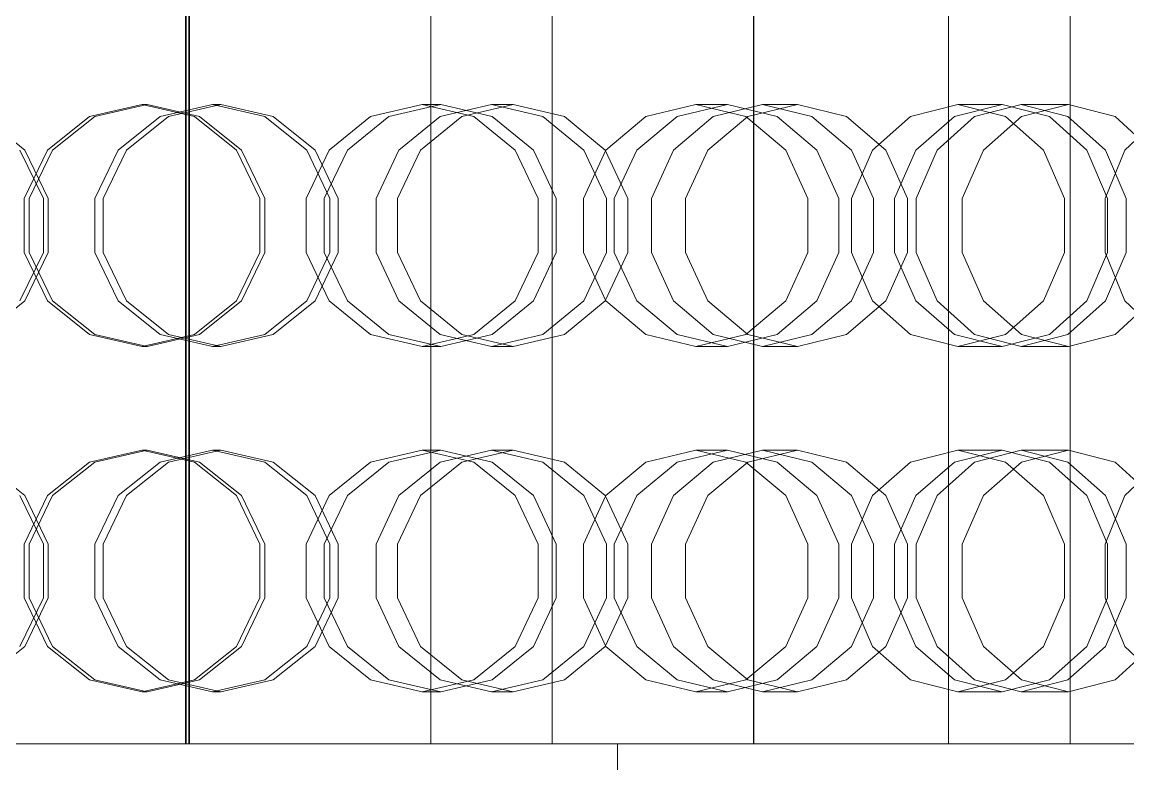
# Model space of a CAD drawing. Header units: millimetres. Extents: x -1970 to 59977, y -50268 to 6837.
# Drawn here: x 26125.7 to 26317.7, y -18163.5 to -18034.7 of the extents above; entities that cross this region are included whole.
import ezdxf

# ---------------------------------------------------------------- set-up
doc = ezdxf.new("R2010")
doc.units = ezdxf.units.MM
doc.layers.add('superior_briquetadora', color=7, linetype='Continuous', lineweight=0)

msp = doc.modelspace()

# ---------------------------------------------------------------- linework, layer by layer
at = {"layer": 'superior_briquetadora'}
for p, q in [((26154.1, -18160), (26154.1, -17800)), ((26154.204, -18160), (26154.204, -17800)), ((26154.67, -17800), (26154.67, -18160)), ((26154.774, -18160), (26154.774, -17800)), ((26196.667, -18160), (26196.667, -17800)), ((26217.765, -18160), (26217.765, -17800)), ((26252.686, -17800), (26252.686, -18160)), ((26252.786, -18160), (26252.786, -17800)), ((26286.559, -18160), (26286.559, -17800)), ((26307.657, -18160), (26307.657, -17800)), ((26146.55, -18049), (26137.45, -18051.08)), ((26138.327, -18051.08), (26147.433, -18049)), ((26146.55, -18049), (26147.433, -18049)), ((26155.651, -18051.08), (26146.55, -18049)), ((26147.433, -18049), (26156.53, -18051.08)), ((26149.69, -18051.08), (26158.771, -18049)), ((26160.242, -18049), (26151.151, -18051.08)), ((26158.771, -18049), (26160.242, -18049)), ((26158.771, -18049), (26167.852, -18051.08)), ((26169.315, -18051.08), (26160.242, -18049)), ((26195.184, -18049), (26186.219, -18051.08)), ((26189.422, -18051.08), (26198.406, -18049)), ((26195.184, -18049), (26198.406, -18049)), ((26204.148, -18051.08), (26195.184, -18049)), ((26198.289, -18051.08), (26207.195, -18049)), ((26198.406, -18049), (26207.352, -18051.08)), ((26210.995, -18049), (26202.066, -18051.08)), ((26207.195, -18049), (26210.995, -18049)), ((26207.195, -18049), (26216.101, -18051.08)), ((26219.88, -18051.08), (26210.995, -18049)), ((26242.671, -18049), (26233.996, -18051.08)), ((26239.469, -18051.08), (26248.177, -18049)), ((26242.671, -18049), (26248.177, -18049)), ((26251.346, -18051.08), (26242.671, -18049)), ((26245.689, -18051.08), (26254.268, -18049)), ((26248.177, -18049), (26256.82, -18051.08)), ((26260.332, -18049), (26251.716, -18051.08)), ((26254.268, -18049), (26260.332, -18049)), ((26254.268, -18049), (26262.847, -18051.08)), ((26268.876, -18051.08), (26260.332, -18049)), ((26288.199, -18049), (26279.962, -18051.08)), ((26287.612, -18051.08), (26295.895, -18049)), ((26288.199, -18049), (26295.895, -18049)), ((26296.436, -18051.08), (26288.199, -18049)), ((26291.078, -18051.08), (26299.183, -18049)), ((26295.895, -18049), (26304.087, -18051.08)), ((26299.183, -18049), (26307.407, -18049)), ((26299.183, -18049), (26307.288, -18051.08)), ((26307.407, -18049), (26299.253, -18051.08)), ((26315.464, -18051.08), (26307.407, -18049)), ((26118.924, -18051.08), (26126.222, -18056.907)), ((26137.45, -18051.08), (26130.151, -18056.907)), ((26131.018, -18056.906), (26138.327, -18051.08)), ((26142.407, -18056.907), (26149.69, -18051.08)), ((26151.151, -18051.08), (26143.85, -18056.906)), ((26162.949, -18056.907), (26155.651, -18051.08)), ((26156.53, -18051.08), (26163.815, -18056.906)), ((26167.852, -18051.08), (26175.134, -18056.907)), ((26176.577, -18056.906), (26169.315, -18051.08)), ((26186.219, -18051.08), (26179.03, -18056.907)), ((26182.191, -18056.906), (26189.422, -18051.08)), ((26191.147, -18056.907), (26198.289, -18051.08)), ((26202.066, -18051.08), (26194.874, -18056.906)), ((26211.337, -18056.907), (26204.148, -18051.08)), ((26207.352, -18051.08), (26214.498, -18056.906)), ((26216.101, -18051.08), (26223.243, -18056.907)), ((26226.971, -18056.906), (26219.88, -18051.08)), ((26233.996, -18051.08), (26227.039, -18056.907)), ((26232.441, -18056.906), (26239.469, -18051.08)), ((26238.809, -18056.907), (26245.689, -18051.08)), ((26251.716, -18051.08), (26244.757, -18056.906)), ((26258.302, -18056.907), (26251.346, -18051.08)), ((26256.82, -18051.08), (26263.703, -18056.906)), ((26262.847, -18051.08), (26269.726, -18056.907)), ((26275.674, -18056.906), (26268.876, -18051.08)), ((26279.962, -18051.08), (26273.357, -18056.907)), ((26280.906, -18056.906), (26287.612, -18051.08)), ((26284.578, -18056.907), (26291.078, -18051.08)), ((26299.253, -18051.08), (26292.646, -18056.906)), ((26303.041, -18056.907), (26296.436, -18051.08)), ((26304.087, -18051.08), (26310.59, -18056.906)), ((26307.288, -18051.08), (26313.787, -18056.907)), ((26321.854, -18056.906), (26315.464, -18051.08)), ((26323.332, -18051.08), (26317.191, -18056.907)), ((26129.415, -18065.326), (26125.355, -18056.906)), ((26130.151, -18056.907), (26126.101, -18065.327)), ((26126.222, -18056.907), (26130.272, -18065.327)), ((26126.958, -18065.326), (26131.018, -18056.906)), ((26138.366, -18065.327), (26142.407, -18056.907)), ((26143.85, -18056.906), (26139.793, -18065.326)), ((26166.999, -18065.327), (26162.949, -18056.907)), ((26163.815, -18056.906), (26167.856, -18065.326)), ((26179.03, -18056.907), (26175.041, -18065.327)), ((26175.134, -18056.907), (26179.176, -18065.327)), ((26180.603, -18065.326), (26176.577, -18056.906)), ((26178.168, -18065.326), (26182.191, -18056.906)), ((26187.183, -18065.327), (26191.147, -18056.907)), ((26194.874, -18056.906), (26190.87, -18065.326)), ((26215.326, -18065.327), (26211.337, -18056.907)), ((26214.498, -18056.906), (26218.453, -18065.326)), ((26227.039, -18056.907), (26223.179, -18065.327)), ((26223.243, -18056.907), (26227.207, -18065.327)), ((26230.894, -18065.326), (26226.971, -18056.906)), ((26228.522, -18065.326), (26232.441, -18056.906)), ((26234.991, -18065.327), (26238.809, -18056.907)), ((26244.757, -18056.906), (26240.875, -18065.326)), ((26262.163, -18065.327), (26258.302, -18056.907)), ((26263.703, -18056.906), (26267.505, -18065.326)), ((26273.357, -18056.907), (26269.691, -18065.327)), ((26269.726, -18056.907), (26273.544, -18065.327)), ((26279.428, -18065.326), (26275.674, -18056.906)), ((26277.159, -18065.326), (26280.906, -18056.906)), ((26280.971, -18065.327), (26284.578, -18056.907)), ((26292.646, -18056.906), (26288.951, -18065.326)), ((26306.707, -18065.327), (26303.041, -18056.907)), ((26310.59, -18056.906), (26314.174, -18065.326)), ((26317.191, -18056.907), (26313.783, -18065.327)), ((26313.787, -18056.907), (26317.394, -18065.327)), ((26126.101, -18065.327), (26126.101, -18074.673)), ((26126.958, -18074.674), (26126.958, -18065.326)), ((26129.415, -18074.674), (26129.415, -18065.326)), ((26130.272, -18065.327), (26130.272, -18074.673)), ((26138.366, -18074.673), (26138.366, -18065.327)), ((26139.793, -18065.326), (26139.793, -18074.674)), ((26166.999, -18074.673), (26166.999, -18065.327)), ((26167.856, -18065.326), (26167.856, -18074.674)), ((26175.041, -18065.327), (26175.041, -18074.673)), ((26178.168, -18074.674), (26178.168, -18065.326)), ((26179.176, -18065.327), (26179.176, -18074.673)), ((26180.603, -18074.674), (26180.603, -18065.326)), ((26187.183, -18074.673), (26187.183, -18065.327)), ((26190.87, -18065.326), (26190.87, -18074.674)), ((26215.326, -18074.673), (26215.326, -18065.327)), ((26218.453, -18065.326), (26218.453, -18074.674)), ((26223.179, -18065.327), (26223.179, -18074.673)), ((26227.207, -18065.327), (26227.207, -18074.673)), ((26228.522, -18074.674), (26228.522, -18065.326)), ((26230.894, -18074.674), (26230.894, -18065.326)), ((26234.991, -18074.673), (26234.991, -18065.327)), ((26240.875, -18065.326), (26240.875, -18074.674)), ((26262.163, -18074.673), (26262.163, -18065.327)), ((26267.505, -18065.326), (26267.505, -18074.674)), ((26269.691, -18065.327), (26269.691, -18074.673)), ((26273.544, -18065.327), (26273.544, -18074.673)), ((26277.159, -18074.674), (26277.159, -18065.326)), ((26279.428, -18074.674), (26279.428, -18065.326)), ((26280.971, -18074.673), (26280.971, -18065.327)), ((26288.951, -18065.326), (26288.951, -18074.674)), ((26306.707, -18074.673), (26306.707, -18065.327)), ((26313.783, -18065.327), (26313.783, -18074.673)), ((26314.174, -18065.326), (26314.174, -18074.674)), ((26317.394, -18065.327), (26317.394, -18074.673)), ((26125.355, -18083.094), (26129.415, -18074.674)), ((26126.101, -18074.673), (26130.151, -18083.093)), ((26130.272, -18074.673), (26126.222, -18083.093)), ((26131.018, -18083.094), (26126.958, -18074.674)), ((26142.407, -18083.093), (26138.366, -18074.673)), ((26139.793, -18074.674), (26143.85, -18083.094)), ((26162.949, -18083.093), (26166.999, -18074.673)), ((26167.856, -18074.674), (26163.815, -18083.094)), ((26175.041, -18074.673), (26179.03, -18083.093)), ((26179.176, -18074.673), (26175.134, -18083.093)), ((26176.577, -18083.094), (26180.603, -18074.674)), ((26182.191, -18083.094), (26178.168, -18074.674)), ((26191.147, -18083.093), (26187.183, -18074.673)), ((26190.87, -18074.674), (26194.874, -18083.094)), ((26211.337, -18083.093), (26215.326, -18074.673)), ((26218.453, -18074.674), (26214.498, -18083.094)), ((26223.179, -18074.673), (26227.039, -18083.093)), ((26227.207, -18074.673), (26223.243, -18083.093)), ((26226.971, -18083.094), (26230.894, -18074.674)), ((26232.441, -18083.094), (26228.522, -18074.674)), ((26238.809, -18083.093), (26234.991, -18074.673)), ((26240.875, -18074.674), (26244.757, -18083.094)), ((26258.302, -18083.093), (26262.163, -18074.673)), ((26267.505, -18074.674), (26263.703, -18083.094)), ((26269.691, -18074.673), (26273.357, -18083.093)), ((26273.544, -18074.673), (26269.726, -18083.093)), ((26275.674, -18083.094), (26279.428, -18074.674)), ((26280.906, -18083.094), (26277.159, -18074.674)), ((26284.578, -18083.093), (26280.971, -18074.673)), ((26288.951, -18074.674), (26292.646, -18083.094)), ((26303.041, -18083.093), (26306.707, -18074.673)), ((26314.174, -18074.674), (26310.59, -18083.094)), ((26313.783, -18074.673), (26317.191, -18083.093)), ((26317.394, -18074.673), (26313.787, -18083.093)), ((26126.222, -18083.093), (26118.924, -18088.92)), ((26130.151, -18083.093), (26137.45, -18088.92)), ((26138.327, -18088.92), (26131.018, -18083.094)), ((26149.69, -18088.92), (26142.407, -18083.093)), ((26143.85, -18083.094), (26151.151, -18088.92)), ((26155.651, -18088.92), (26162.949, -18083.093)), ((26163.815, -18083.094), (26156.53, -18088.92)), ((26175.134, -18083.093), (26167.852, -18088.92)), ((26169.315, -18088.92), (26176.577, -18083.094)), ((26179.03, -18083.093), (26186.219, -18088.92)), ((26189.422, -18088.92), (26182.191, -18083.094)), ((26198.289, -18088.92), (26191.147, -18083.093)), ((26194.874, -18083.094), (26202.066, -18088.92)), ((26204.148, -18088.92), (26211.337, -18083.093)), ((26214.498, -18083.094), (26207.352, -18088.92)), ((26223.243, -18083.093), (26216.101, -18088.92)), ((26219.88, -18088.92), (26226.971, -18083.094)), ((26227.039, -18083.093), (26233.996, -18088.92)), ((26239.469, -18088.92), (26232.441, -18083.094)), ((26245.689, -18088.92), (26238.809, -18083.093)), ((26244.757, -18083.094), (26251.716, -18088.92)), ((26251.346, -18088.92), (26258.302, -18083.093)), ((26263.703, -18083.094), (26256.82, -18088.92)), ((26269.726, -18083.093), (26262.847, -18088.92)), ((26268.876, -18088.92), (26275.674, -18083.094)), ((26273.357, -18083.093), (26279.962, -18088.92)), ((26287.612, -18088.92), (26280.906, -18083.094)), ((26291.078, -18088.92), (26284.578, -18083.093)), ((26292.646, -18083.094), (26299.253, -18088.92)), ((26296.436, -18088.92), (26303.041, -18083.093)), ((26310.59, -18083.094), (26304.087, -18088.92)), ((26313.787, -18083.093), (26307.288, -18088.92)), ((26315.464, -18088.92), (26321.854, -18083.094)), ((26317.191, -18083.093), (26323.332, -18088.92)), ((26137.45, -18088.92), (26146.55, -18091)), ((26147.433, -18091), (26138.327, -18088.92)), ((26146.55, -18091), (26155.651, -18088.92)), ((26156.53, -18088.92), (26147.433, -18091)), ((26158.771, -18091), (26149.69, -18088.92)), ((26151.151, -18088.92), (26160.242, -18091)), ((26167.852, -18088.92), (26158.771, -18091)), ((26160.242, -18091), (26169.315, -18088.92)), ((26186.219, -18088.92), (26195.184, -18091)), ((26198.406, -18091), (26189.422, -18088.92)), ((26195.184, -18091), (26204.148, -18088.92)), ((26207.195, -18091), (26198.289, -18088.92)), ((26207.352, -18088.92), (26198.406, -18091)), ((26202.066, -18088.92), (26210.995, -18091)), ((26216.101, -18088.92), (26207.195, -18091)), ((26210.995, -18091), (26219.88, -18088.92)), ((26233.996, -18088.92), (26242.671, -18091)), ((26248.177, -18091), (26239.469, -18088.92)), ((26242.671, -18091), (26251.346, -18088.92)), ((26254.268, -18091), (26245.689, -18088.92)), ((26256.82, -18088.92), (26248.177, -18091)), ((26251.716, -18088.92), (26260.332, -18091)), ((26262.847, -18088.92), (26254.268, -18091)), ((26260.332, -18091), (26268.876, -18088.92)), ((26279.962, -18088.92), (26288.199, -18091)), ((26295.895, -18091), (26287.612, -18088.92)), ((26288.199, -18091), (26296.436, -18088.92)), ((26299.183, -18091), (26291.078, -18088.92)), ((26304.087, -18088.92), (26295.895, -18091)), ((26307.288, -18088.92), (26299.183, -18091)), ((26299.253, -18088.92), (26307.407, -18091)), ((26307.407, -18091), (26315.464, -18088.92)), ((26146.55, -18091), (26147.433, -18091)), ((26158.771, -18091), (26160.242, -18091)), ((26195.184, -18091), (26198.406, -18091)), ((26207.195, -18091), (26210.995, -18091)), ((26242.671, -18091), (26248.177, -18091)), ((26254.268, -18091), (26260.332, -18091)), ((26288.199, -18091), (26295.895, -18091)), ((26299.183, -18091), (26307.407, -18091)), ((26146.55, -18109), (26137.45, -18111.08)), ((26138.327, -18111.08), (26147.433, -18109)), ((26146.55, -18109), (26147.433, -18109)), ((26155.651, -18111.08), (26146.55, -18109)), ((26147.433, -18109), (26156.53, -18111.08)), ((26149.69, -18111.08), (26158.771, -18109)), ((26160.242, -18109), (26151.151, -18111.08)), ((26158.771, -18109), (26160.242, -18109)), ((26158.771, -18109), (26167.852, -18111.08)), ((26169.315, -18111.08), (26160.242, -18109)), ((26195.184, -18109), (26186.219, -18111.08)), ((26189.422, -18111.08), (26198.406, -18109)), ((26195.184, -18109), (26198.406, -18109)), ((26204.148, -18111.08), (26195.184, -18109)), ((26198.289, -18111.08), (26207.195, -18109)), ((26198.406, -18109), (26207.352, -18111.08)), ((26210.995, -18109), (26202.066, -18111.08)), ((26207.195, -18109), (26210.995, -18109)), ((26207.195, -18109), (26216.101, -18111.08)), ((26219.88, -18111.08), (26210.995, -18109)), ((26242.671, -18109), (26233.996, -18111.08)), ((26239.469, -18111.08), (26248.177, -18109)), ((26242.671, -18109), (26248.177, -18109)), ((26251.346, -18111.08), (26242.671, -18109)), ((26245.689, -18111.08), (26254.268, -18109)), ((26248.177, -18109), (26256.82, -18111.08)), ((26260.332, -18109), (26251.716, -18111.08)), ((26254.268, -18109), (26260.332, -18109)), ((26254.268, -18109), (26262.847, -18111.08)), ((26268.876, -18111.08), (26260.332, -18109)), ((26288.199, -18109), (26279.962, -18111.08)), ((26287.612, -18111.08), (26295.895, -18109)), ((26288.199, -18109), (26295.895, -18109)), ((26296.436, -18111.08), (26288.199, -18109)), ((26291.078, -18111.08), (26299.183, -18109)), ((26295.895, -18109), (26304.087, -18111.08)), ((26299.183, -18109), (26307.407, -18109)), ((26299.183, -18109), (26307.288, -18111.08)), ((26307.407, -18109), (26299.253, -18111.08)), ((26315.464, -18111.08), (26307.407, -18109)), ((26118.924, -18111.08), (26126.222, -18116.907)), ((26137.45, -18111.08), (26130.151, -18116.907)), ((26131.018, -18116.906), (26138.327, -18111.08)), ((26142.407, -18116.907), (26149.69, -18111.08)), ((26151.151, -18111.08), (26143.85, -18116.906)), ((26162.949, -18116.907), (26155.651, -18111.08)), ((26156.53, -18111.08), (26163.815, -18116.906)), ((26167.852, -18111.08), (26175.134, -18116.907)), ((26176.577, -18116.906), (26169.315, -18111.08)), ((26186.219, -18111.08), (26179.03, -18116.907)), ((26182.191, -18116.906), (26189.422, -18111.08)), ((26191.147, -18116.907), (26198.289, -18111.08)), ((26202.066, -18111.08), (26194.874, -18116.906)), ((26211.337, -18116.907), (26204.148, -18111.08)), ((26207.352, -18111.08), (26214.498, -18116.906)), ((26216.101, -18111.08), (26223.243, -18116.907)), ((26226.971, -18116.906), (26219.88, -18111.08)), ((26233.996, -18111.08), (26227.039, -18116.907)), ((26232.441, -18116.906), (26239.469, -18111.08)), ((26238.809, -18116.907), (26245.689, -18111.08)), ((26251.716, -18111.08), (26244.757, -18116.906)), ((26258.302, -18116.907), (26251.346, -18111.08)), ((26256.82, -18111.08), (26263.703, -18116.906)), ((26262.847, -18111.08), (26269.726, -18116.907)), ((26275.674, -18116.906), (26268.876, -18111.08)), ((26279.962, -18111.08), (26273.357, -18116.907)), ((26280.906, -18116.906), (26287.612, -18111.08)), ((26284.578, -18116.907), (26291.078, -18111.08)), ((26299.253, -18111.08), (26292.646, -18116.906)), ((26303.041, -18116.907), (26296.436, -18111.08)), ((26304.087, -18111.08), (26310.59, -18116.906)), ((26307.288, -18111.08), (26313.787, -18116.907)), ((26321.854, -18116.906), (26315.464, -18111.08)), ((26323.332, -18111.08), (26317.191, -18116.907)), ((26129.415, -18125.326), (26125.355, -18116.906)), ((26130.151, -18116.907), (26126.101, -18125.327)), ((26126.222, -18116.907), (26130.272, -18125.327)), ((26126.958, -18125.326), (26131.018, -18116.906)), ((26138.366, -18125.327), (26142.407, -18116.907)), ((26143.85, -18116.906), (26139.793, -18125.326)), ((26166.999, -18125.327), (26162.949, -18116.907)), ((26163.815, -18116.906), (26167.856, -18125.326)), ((26179.03, -18116.907), (26175.041, -18125.327)), ((26175.134, -18116.907), (26179.176, -18125.327)), ((26180.603, -18125.326), (26176.577, -18116.906)), ((26178.168, -18125.326), (26182.191, -18116.906)), ((26187.183, -18125.327), (26191.147, -18116.907)), ((26194.874, -18116.906), (26190.87, -18125.326)), ((26215.326, -18125.327), (26211.337, -18116.907)), ((26214.498, -18116.906), (26218.453, -18125.326)), ((26227.039, -18116.907), (26223.179, -18125.327)), ((26223.243, -18116.907), (26227.207, -18125.327)), ((26230.894, -18125.326), (26226.971, -18116.906)), ((26228.522, -18125.326), (26232.441, -18116.906)), ((26234.991, -18125.327), (26238.809, -18116.907)), ((26244.757, -18116.906), (26240.875, -18125.326)), ((26262.163, -18125.327), (26258.302, -18116.907)), ((26263.703, -18116.906), (26267.505, -18125.326)), ((26273.357, -18116.907), (26269.691, -18125.327)), ((26269.726, -18116.907), (26273.544, -18125.327)), ((26279.428, -18125.326), (26275.674, -18116.906)), ((26277.159, -18125.326), (26280.906, -18116.906)), ((26280.971, -18125.327), (26284.578, -18116.907)), ((26292.646, -18116.906), (26288.951, -18125.326)), ((26306.707, -18125.327), (26303.041, -18116.907)), ((26310.59, -18116.906), (26314.174, -18125.326)), ((26317.191, -18116.907), (26313.783, -18125.327)), ((26313.787, -18116.907), (26317.394, -18125.327)), ((26126.101, -18125.327), (26126.101, -18134.673)), ((26126.958, -18134.674), (26126.958, -18125.326)), ((26129.415, -18134.674), (26129.415, -18125.326)), ((26130.272, -18125.327), (26130.272, -18134.673)), ((26138.366, -18134.673), (26138.366, -18125.327)), ((26139.793, -18125.326), (26139.793, -18134.674)), ((26166.999, -18134.673), (26166.999, -18125.327)), ((26167.856, -18125.326), (26167.856, -18134.674)), ((26175.041, -18125.327), (26175.041, -18134.673)), ((26178.168, -18134.674), (26178.168, -18125.326)), ((26179.176, -18125.327), (26179.176, -18134.673)), ((26180.603, -18134.674), (26180.603, -18125.326)), ((26187.183, -18134.673), (26187.183, -18125.327)), ((26190.87, -18125.326), (26190.87, -18134.674)), ((26215.326, -18134.673), (26215.326, -18125.327)), ((26218.453, -18125.326), (26218.453, -18134.674)), ((26223.179, -18125.327), (26223.179, -18134.673)), ((26227.207, -18125.327), (26227.207, -18134.673)), ((26228.522, -18134.674), (26228.522, -18125.326)), ((26230.894, -18134.674), (26230.894, -18125.326)), ((26234.991, -18134.673), (26234.991, -18125.327)), ((26240.875, -18125.326), (26240.875, -18134.674)), ((26262.163, -18134.673), (26262.163, -18125.327)), ((26267.505, -18125.326), (26267.505, -18134.674)), ((26269.691, -18125.327), (26269.691, -18134.673)), ((26273.544, -18125.327), (26273.544, -18134.673)), ((26277.159, -18134.674), (26277.159, -18125.326)), ((26279.428, -18134.674), (26279.428, -18125.326)), ((26280.971, -18134.673), (26280.971, -18125.327)), ((26288.951, -18125.326), (26288.951, -18134.674)), ((26306.707, -18134.673), (26306.707, -18125.327)), ((26313.783, -18125.327), (26313.783, -18134.673)), ((26314.174, -18125.326), (26314.174, -18134.674)), ((26317.394, -18125.327), (26317.394, -18134.673)), ((26125.355, -18143.094), (26129.415, -18134.674)), ((26126.101, -18134.673), (26130.151, -18143.093)), ((26130.272, -18134.673), (26126.222, -18143.093)), ((26131.018, -18143.094), (26126.958, -18134.674)), ((26142.407, -18143.093), (26138.366, -18134.673)), ((26139.793, -18134.674), (26143.85, -18143.094)), ((26162.949, -18143.093), (26166.999, -18134.673)), ((26167.856, -18134.674), (26163.815, -18143.094)), ((26175.041, -18134.673), (26179.03, -18143.093)), ((26179.176, -18134.673), (26175.134, -18143.093)), ((26176.577, -18143.094), (26180.603, -18134.674)), ((26182.191, -18143.094), (26178.168, -18134.674)), ((26191.147, -18143.093), (26187.183, -18134.673)), ((26190.87, -18134.674), (26194.874, -18143.094)), ((26211.337, -18143.093), (26215.326, -18134.673)), ((26218.453, -18134.674), (26214.498, -18143.094)), ((26223.179, -18134.673), (26227.039, -18143.093)), ((26227.207, -18134.673), (26223.243, -18143.093)), ((26226.971, -18143.094), (26230.894, -18134.674)), ((26232.441, -18143.094), (26228.522, -18134.674)), ((26238.809, -18143.093), (26234.991, -18134.673)), ((26240.875, -18134.674), (26244.757, -18143.094)), ((26258.302, -18143.093), (26262.163, -18134.673)), ((26267.505, -18134.674), (26263.703, -18143.094)), ((26269.691, -18134.673), (26273.357, -18143.093)), ((26273.544, -18134.673), (26269.726, -18143.093)), ((26275.674, -18143.094), (26279.428, -18134.674)), ((26280.906, -18143.094), (26277.159, -18134.674)), ((26284.578, -18143.093), (26280.971, -18134.673)), ((26288.951, -18134.674), (26292.646, -18143.094)), ((26303.041, -18143.093), (26306.707, -18134.673)), ((26314.174, -18134.674), (26310.59, -18143.094)), ((26313.783, -18134.673), (26317.191, -18143.093)), ((26317.394, -18134.673), (26313.787, -18143.093)), ((26126.222, -18143.093), (26118.924, -18148.92)), ((26130.151, -18143.093), (26137.45, -18148.92)), ((26138.327, -18148.92), (26131.018, -18143.094)), ((26149.69, -18148.92), (26142.407, -18143.093)), ((26143.85, -18143.094), (26151.151, -18148.92)), ((26155.651, -18148.92), (26162.949, -18143.093)), ((26163.815, -18143.094), (26156.53, -18148.92)), ((26175.134, -18143.093), (26167.852, -18148.92)), ((26169.315, -18148.92), (26176.577, -18143.094)), ((26179.03, -18143.093), (26186.219, -18148.92)), ((26189.422, -18148.92), (26182.191, -18143.094)), ((26198.289, -18148.92), (26191.147, -18143.093)), ((26194.874, -18143.094), (26202.066, -18148.92)), ((26204.148, -18148.92), (26211.337, -18143.093)), ((26214.498, -18143.094), (26207.352, -18148.92)), ((26223.243, -18143.093), (26216.101, -18148.92)), ((26219.88, -18148.92), (26226.971, -18143.094)), ((26227.039, -18143.093), (26233.996, -18148.92)), ((26239.469, -18148.92), (26232.441, -18143.094)), ((26245.689, -18148.92), (26238.809, -18143.093)), ((26244.757, -18143.094), (26251.716, -18148.92)), ((26251.346, -18148.92), (26258.302, -18143.093)), ((26263.703, -18143.094), (26256.82, -18148.92)), ((26269.726, -18143.093), (26262.847, -18148.92)), ((26268.876, -18148.92), (26275.674, -18143.094)), ((26273.357, -18143.093), (26279.962, -18148.92)), ((26287.612, -18148.92), (26280.906, -18143.094)), ((26291.078, -18148.92), (26284.578, -18143.093)), ((26292.646, -18143.094), (26299.253, -18148.92)), ((26296.436, -18148.92), (26303.041, -18143.093)), ((26310.59, -18143.094), (26304.087, -18148.92)), ((26313.787, -18143.093), (26307.288, -18148.92)), ((26315.464, -18148.92), (26321.854, -18143.094)), ((26317.191, -18143.093), (26323.332, -18148.92)), ((26137.45, -18148.92), (26146.55, -18151)), ((26147.433, -18151), (26138.327, -18148.92)), ((26146.55, -18151), (26155.651, -18148.92)), ((26156.53, -18148.92), (26147.433, -18151)), ((26158.771, -18151), (26149.69, -18148.92)), ((26151.151, -18148.92), (26160.242, -18151)), ((26167.852, -18148.92), (26158.771, -18151)), ((26160.242, -18151), (26169.315, -18148.92)), ((26186.219, -18148.92), (26195.184, -18151)), ((26198.406, -18151), (26189.422, -18148.92)), ((26195.184, -18151), (26204.148, -18148.92)), ((26207.195, -18151), (26198.289, -18148.92)), ((26207.352, -18148.92), (26198.406, -18151)), ((26202.066, -18148.92), (26210.995, -18151)), ((26216.101, -18148.92), (26207.195, -18151)), ((26210.995, -18151), (26219.88, -18148.92)), ((26233.996, -18148.92), (26242.671, -18151)), ((26248.177, -18151), (26239.469, -18148.92)), ((26242.671, -18151), (26251.346, -18148.92)), ((26254.268, -18151), (26245.689, -18148.92)), ((26256.82, -18148.92), (26248.177, -18151)), ((26251.716, -18148.92), (26260.332, -18151)), ((26262.847, -18148.92), (26254.268, -18151)), ((26260.332, -18151), (26268.876, -18148.92)), ((26279.962, -18148.92), (26288.199, -18151)), ((26295.895, -18151), (26287.612, -18148.92)), ((26288.199, -18151), (26296.436, -18148.92)), ((26299.183, -18151), (26291.078, -18148.92)), ((26304.087, -18148.92), (26295.895, -18151)), ((26307.288, -18148.92), (26299.183, -18151)), ((26299.253, -18148.92), (26307.407, -18151)), ((26307.407, -18151), (26315.464, -18148.92)), ((26146.55, -18151), (26147.433, -18151)), ((26158.771, -18151), (26160.242, -18151)), ((26195.184, -18151), (26198.406, -18151)), ((26207.195, -18151), (26210.995, -18151)), ((26242.671, -18151), (26248.177, -18151)), ((26254.268, -18151), (26260.332, -18151)), ((26288.199, -18151), (26295.895, -18151)), ((26299.183, -18151), (26307.407, -18151)), ((26107.699, -18160), (26127.565, -18160)), ((26128.808, -18160), (26108.94, -18160)), ((26133.142, -18160), (26113.367, -18160)), ((26114.823, -18160), (26154.774, -18160)), ((26114.918, -18160), (26154.67, -18160)), ((26141.632, -18160), (26122.065, -18160)), ((26141.622, -18160), (26122.07, -18160)), ((26123.231, -18160), (26143.006, -18160)), ((26127.565, -18160), (26147.433, -18160)), ((26148.674, -18160), (26128.808, -18160)), ((26152.728, -18160), (26133.142, -18160)), ((26160.842, -18160), (26141.622, -18160)), ((26160.868, -18160), (26141.632, -18160)), ((26143.006, -18160), (26162.212, -18160)), ((26147.433, -18160), (26167.252, -18160)), ((26168.488, -18160), (26148.674, -18160)), ((26171.37, -18160), (26152.728, -18160)), ((26154.1, -18160), (26172.813, -18160)), ((26154.67, -18160), (26154.1, -18160)), ((26154.774, -18160), (26154.204, -18160)), ((26154.204, -18160), (26172.919, -18160)), ((26179.259, -18160), (26160.842, -18160)), ((26179.3, -18160), (26160.868, -18160)), ((26162.212, -18160), (26180.111, -18160)), ((26167.252, -18160), (26186.97, -18160)), ((26188.198, -18160), (26168.488, -18160)), ((26188.352, -18160), (26171.37, -18160)), ((26172.813, -18160), (26190.431, -18160)), ((26172.919, -18160), (26190.539, -18160)), ((26196.418, -18160), (26179.259, -18160)), ((26196.472, -18160), (26179.3, -18160)), ((26180.111, -18160), (26196.014, -18160)), ((26186.97, -18160), (26206.537, -18160)), ((26207.754, -18160), (26188.198, -18160)), ((26203.023, -18160), (26188.352, -18160)), ((26190.431, -18160), (26206.524, -18160)), ((26190.539, -18160), (26206.631, -18160)), ((26196.014, -18160), (26209.311, -18160)), ((26211.896, -18160), (26196.418, -18160)), ((26211.964, -18160), (26196.472, -18160)), ((26199.243, -18160), (26196.667, -18160)), ((26196.667, -18160), (26200.933, -18160)), ((26208.27, -18160), (26199.243, -18160)), ((26200.933, -18160), (26211.393, -18160)), ((26214.817, -18160), (26203.023, -18160)), ((26206.524, -18160), (26220.697, -18160)), ((26206.537, -18160), (26225.904, -18160)), ((26206.631, -18160), (26220.803, -18160)), ((26227.106, -18160), (26207.754, -18160)), ((26222.373, -18160), (26208.27, -18160)), ((26209.311, -18160), (26219.489, -18160)), ((26211.393, -18160), (26226.453, -18160)), ((26225.314, -18160), (26211.896, -18160)), ((26225.392, -18160), (26211.964, -18160)), ((26223.283, -18160), (26214.817, -18160)), ((26220.342, -18160), (26217.765, -18160)), ((26217.765, -18160), (26222.032, -18160)), ((26219.489, -18160), (26226.16, -18160)), ((26229.368, -18160), (26220.342, -18160)), ((26220.697, -18160), (26232.603, -18160)), ((26220.803, -18160), (26232.707, -18160)), ((26222.032, -18160), (26232.491, -18160)), ((26239.405, -18160), (26222.373, -18160)), ((26228.093, -18160), (26223.283, -18160)), ((26236.34, -18160), (26225.314, -18160)), ((26236.427, -18160), (26225.392, -18160)), ((26225.904, -18160), (26245.019, -18160)), ((26226.16, -18160), (26229.065, -18160)), ((26226.453, -18160), (26243.821, -18160)), ((26246.204, -18160), (26227.106, -18160)), ((26229.065, -18160), (26228.093, -18160)), ((26229.065, -18160), (26229.065, -18396)), ((26243.471, -18160), (26229.368, -18160)), ((26232.491, -18160), (26247.551, -18160)), ((26232.603, -18160), (26241.949, -18160)), ((26232.707, -18160), (26242.052, -18160)), ((26244.703, -18160), (26236.34, -18160)), ((26244.796, -18160), (26236.427, -18160)), ((26256.773, -18160), (26239.405, -18160)), ((26241.949, -18160), (26248.507, -18160)), ((26242.052, -18160), (26248.608, -18160)), ((26260.503, -18160), (26243.471, -18160)), ((26243.821, -18160), (26260.853, -18160)), ((26250.197, -18160), (26244.703, -18160)), ((26250.295, -18160), (26244.796, -18160)), ((26245.019, -18160), (26263.834, -18160)), ((26264.999, -18160), (26246.204, -18160)), ((26247.551, -18160), (26264.919, -18160)), ((26248.507, -18160), (26252.115, -18160)), ((26248.608, -18160), (26252.216, -18160)), ((26252.686, -18160), (26250.197, -18160)), ((26252.786, -18160), (26250.295, -18160)), ((26252.115, -18160), (26252.686, -18160)), ((26252.216, -18160), (26252.786, -18160)), ((26271.833, -18160), (26256.773, -18160)), ((26277.871, -18160), (26260.503, -18160)), ((26260.853, -18160), (26274.956, -18160)), ((26263.834, -18160), (26282.302, -18160)), ((26264.919, -18160), (26281.951, -18160)), ((26283.443, -18160), (26264.999, -18160)), ((26282.292, -18160), (26271.833, -18160)), ((26274.956, -18160), (26283.982, -18160)), ((26292.931, -18160), (26277.871, -18160)), ((26281.951, -18160), (26296.054, -18160)), ((26286.559, -18160), (26282.292, -18160)), ((26282.302, -18160), (26300.373, -18160)), ((26301.489, -18160), (26283.443, -18160)), ((26283.982, -18160), (26286.559, -18160)), ((26303.391, -18160), (26292.931, -18160)), ((26296.054, -18160), (26305.081, -18160)), ((26300.373, -18160), (26318.003, -18160)), ((26319.089, -18160), (26301.489, -18160)), ((26307.657, -18160), (26303.391, -18160)), ((26305.081, -18160), (26307.657, -18160))]:
    msp.add_line(p, q, dxfattribs=at)

doc.saveas('drawing.dxf')
